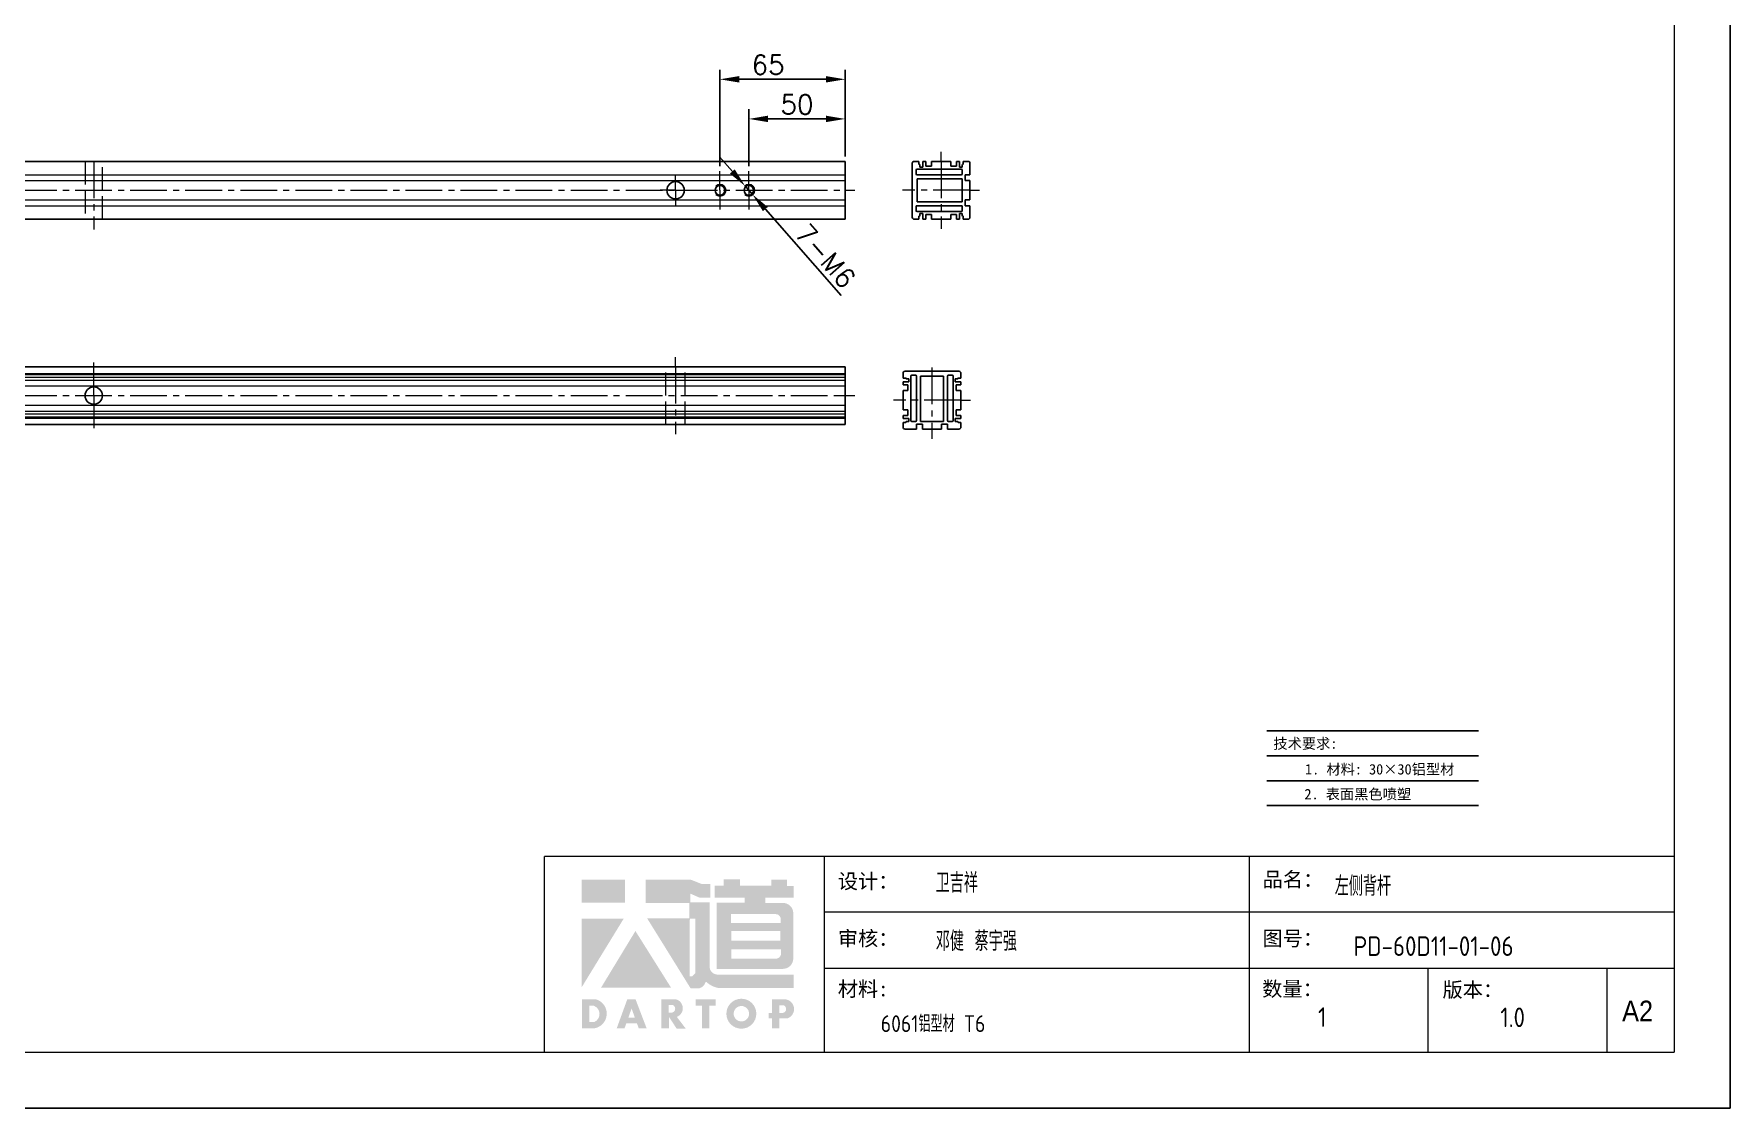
# Model space of a CAD drawing. Header units: millimetres. Extents: x -30327 to 34858, y 4015 to 75103.
# Drawn here: x 4345 to 5225, y 60062 to 60619 of the extents above; entities that cross this region are included whole.
import ezdxf
from ezdxf.enums import TextEntityAlignment as Align

# ---------------------------------------------------------------- set-up
doc = ezdxf.new("R2010")
doc.units = ezdxf.units.MM
doc.linetypes.add('ACAD_ISO02W100', pattern=[15, 12, -3])
doc.linetypes.add('CENTER2', pattern=[28.575, 19.05, -3.175, 3.175, -3.175])
doc.layers.add('A-TITLEBLOCK', color=7, linetype='Continuous', lineweight=18)
doc.layers.add('cen', color=1, linetype='CENTER2', lineweight=9)
for name, color, linetype in [('green', 3, 'ACAD_ISO02W100'), ('print', 30, 'Continuous'), ('red', 1, 'CENTER2'), ('yellow', 2, 'Continuous')]:
    doc.layers.add(name, color=color, linetype=linetype)
doc.styles.add('GB', font='GBENOR.SHX', dxfattribs={"bigfont": 'gbcbig.shx'})
doc.styles.add('HZ', font='')
doc.styles.add('SLDTEXTSTYLE0', font='simfang.ttf', dxfattribs={"bigfont": 'bigfont'})
doc.styles.add('SLDTEXTSTYLE1', font='Gothic.ttf', dxfattribs={"width": 0.913})
doc.styles.get("Standard").update_dxf_attribs({"font": 'txt', "bigfont": 'gbcbig.shx'})
doc.styles.get('HZ').set_extended_font_data('SimSun')
doc.dimstyles.new('1-4', dxfattribs={"dimscale": 4, "dimtxt": 2.5, "dimasz": 2.5, "dimexe": 1.25, "dimexo": 0.625, "dimtad": 1, "dimdsep": 46, "dimtxsty": 'Standard', "dimcen": 2.5, "dimadec": 0, "dimazin": 0, "dimtfac": 1, "dimtmove": 0, "dimatfit": 3, "dimfxl": 0, "dimarcsym": 0})

# ---------------------------------------------------------------- blocks, each defined once
blk = doc.blocks.new('Dartop Logo')
at = {"true_color": 0xc40018}
h = blk.add_hatch(color=12, dxfattribs=at)
h.set_gradient(color1=(196, 0, 24), color2=(196, 0, 24), tint=1)
h.paths.add_polyline_path([(30.39, -3.87), (33.08, -5.04), (35.99, -5.04), (35.99, -1.19), (33.59, -1.19), (30.46, 0.05), (17.94, 0.05), (17.94, -6.46), (30.12, -6.46), (30.12, -6.59), (30.12, -10.75), (18.31, -10.75), (30.46, -30.31), (32.87, -30.31, 0.279375), (34.63, -28.6), (34.63, -28.51), (34.84, -28.51, 0.143145), (38.15, -30.2), (59.27, -30.2), (59.27, -26.49), (38.06, -26.49, -0.414214), (35.75, -24.18), (35.75, -6.26), (30.39, -6.26)])
h.paths.add_polyline_path([(30.25, -10.84), (31.8, -10.84), (31.8, -26.02, -0.088936), (30.9, -26.94), (30.24, -26.94)], flags=16)
h = blk.add_hatch(color=12, dxfattribs=at)
h.set_gradient(color1=(196, 0, 24), color2=(196, 0, 24), tint=1)
h.paths.add_polyline_path([(59.24, -1.73), (57.36, -1.73), (57.36, 0.06), (53.06, 0.06), (53.06, -1.64), (44.29, -1.64), (44.29, 0.15), (39.7, 0.15), (39.7, -1.67), (37.16, -1.67), (37.16, -4.97), (45.54, -4.97), (45.54, -6.42), (37.73, -6.42), (37.73, -24.88), (56.26, -24.88, 0.414214), (59.15, -21.99), (59.15, -9.35, 0.414214), (56.26, -6.46), (51.36, -6.46), (51.36, -5.03), (59.24, -5.03)])
h.paths.add_polyline_path([(54.21, -9.59, -0.414214), (55.66, -11.04), (55.66, -12.1), (41.79, -12.1), (41.79, -9.59)], flags=16)
h.paths.add_polyline_path([(55.57, -14.33), (55.57, -17.01), (41.88, -17.01), (41.88, -14.33)], flags=16)
h.paths.add_polyline_path([(55.75, -19.43), (55.75, -20.57, -0.414214), (54.3, -22.02), (41.88, -22.02), (41.88, -19.43)], flags=16)
h = blk.add_hatch(color=12, dxfattribs=at)
h.set_gradient(color1=(196, 0, 24), color2=(196, 0, 24), tint=1)
h.paths.add_polyline_path([(12.18, 0), (0, 0), (0, -6.37), (12.18, -6.37)])
h = blk.add_hatch(color=12, dxfattribs=at)
h.set_gradient(color1=(196, 0, 24), color2=(196, 0, 24), tint=1)
h.paths.add_polyline_path([(11.79, -10.83), (0.03, -10.83), (0.03, -30.03)])
h = blk.add_hatch(color=12, dxfattribs=at)
h.set_gradient(color1=(196, 0, 24), color2=(196, 0, 24), tint=1)
h.paths.add_polyline_path([(15.05, -14.31), (5.44, -30.15), (25.01, -30.15)])
at = {"true_color": 0x646464}
h = blk.add_hatch(color=251, dxfattribs=at)
h.set_gradient(color1=(100, 100, 100), color2=(100, 100, 100), tint=1)
h.paths.add_polyline_path([(4.15, -33.43), (0.11, -33.43), (0.11, -41.5), (3.51, -41.5, 0.793016)])
h.paths.add_polyline_path([(3.57, -39.73), (2.16, -39.73), (2.16, -35.19), (3.42, -35.19, -0.671361)], flags=16)
h = blk.add_hatch(color=251, dxfattribs=at)
h.set_gradient(color1=(100, 100, 100), color2=(100, 100, 100), tint=1)
h.paths.add_polyline_path([(15.08, -33.36), (12.78, -33.36), (9.82, -41.51), (12, -41.51), (12.51, -40.06), (15.46, -40.06), (15.99, -41.52), (18.19, -41.52)])
h.paths.add_polyline_path([(14.9, -38.51), (13.07, -38.51), (13.97, -35.95)], flags=16)
h = blk.add_hatch(color=251, dxfattribs=at)
h.set_gradient(color1=(100, 100, 100), color2=(100, 100, 100), tint=1)
h.paths.add_polyline_path([(26.27, -33.36), (22.3, -33.36), (22.3, -41.51), (24.4, -41.51), (24.4, -38.28), (26.55, -41.54), (29.09, -41.54), (26.61, -38.3, 0.744055)])
h.paths.add_polyline_path([(24.38, -37.08), (24.38, -34.94), (25.32, -34.94, -0.796809), (25.3, -37.08)], flags=16)
h = blk.add_hatch(color=251, dxfattribs=at)
h.set_gradient(color1=(100, 100, 100), color2=(100, 100, 100), tint=1)
h.paths.add_polyline_path([(37.44, -33.4), (31.88, -33.4), (31.88, -35.16), (33.61, -35.16), (33.61, -41.52), (35.69, -41.52), (35.69, -35.16), (37.44, -35.16)])
h = blk.add_hatch(color=251, dxfattribs=at)
h.set_gradient(color1=(100, 100, 100), color2=(100, 100, 100), tint=1)
h.paths.add_polyline_path([(40.46, -37.41, 1), (48.83, -37.41, 1)])
h.paths.add_polyline_path([(46.8, -37.41, -1), (42.5, -37.41, -1)], flags=16)
h = blk.add_hatch(color=251, dxfattribs=at)
h.set_gradient(color1=(100, 100, 100), color2=(100, 100, 100), tint=1)
h.paths.add_polyline_path([(56.85, -33.38), (56.73, -33.38), (53.19, -33.38), (53.19, -37.19), (52.26, -37.19), (52.26, -38.73), (53.18, -38.73), (53.18, -41.5), (55.24, -41.5), (55.24, -38.72), (57.51, -38.72, 0.812304)])
h.paths.add_polyline_path([(55.21, -37.18), (55.21, -35.05), (56.39, -35.05, -0.778213), (56.27, -37.18)], flags=16)
blk = doc.blocks.new('DT-A2-TITLE')
blk.add_line((594, 0), (594, 420))
at = {"layer": 'A-TITLEBLOCK', "color": 7}
for p, q in [((584, 410), (584, 10)), ((594, 0), (594, 297)), ((382, 10), (382, 45)), ((584, 45), (382, 45)), ((432, 45), (432, 10)), ((508, 45), (508, 10)), ((584, 35), (432, 35)), ((432, 25), (584.08, 25)), ((540, 10), (540, 25)), ((572, 10), (572, 25)), ((10, 10), (584, 10)), ((0, 0), (594, 0))]:
    blk.add_line(p, q, dxfattribs=at)
at = {"layer": 'A-TITLEBLOCK', "xscale": 0.6400000000000001, "yscale": 0.6400000000000001, "zscale": 0.6400000000000001}
blk.add_blockref('Dartop Logo', (388.65, 40.81), dxfattribs=at)
at = {"style": 'GB'}
for tag, p, height in [('#设计', (451.96, 38.52), 3.5), ('#品名', (523.32, 37.95), 3.5), ('#审核', (451.99, 28.1), 3.5), ('#图号', (526.67, 27.2), 3.5), ('#数量', (520.33, 14.51), 3.5), ('#版本', (552.92, 14.47), 3.5), ('#材料说明', (442.15, 13.59), 3)]:
    blk.add_attdef(tag, p, '', height=height, dxfattribs=at)
at = {"layer": 'A-TITLEBLOCK', "color": 7, "attachment_point": 1}
for s, insert, char_height, style in [('品名：', (510.43, 42.19), 2.646, 'SLDTEXTSTYLE0'), ('设计：', (434.47, 41.87), 2.646, 'SLDTEXTSTYLE0'), ('审核：', (434.47, 31.64), 2.646, 'SLDTEXTSTYLE0'), ('图号：', (510.4, 31.66), 2.646, 'SLDTEXTSTYLE0'), ('材料:', (434.47, 22.62), 2.646, 'SLDTEXTSTYLE0'), ('数量：', (510.35, 22.64), 2.646, 'SLDTEXTSTYLE0'), ('版本：', (542.59, 22.48), 2.646, 'SLDTEXTSTYLE0'), ('A2', (574.7, 19.21), 3.704, 'SLDTEXTSTYLE1')]:
    blk.add_mtext(s, dxfattribs=dict(at, insert=insert, char_height=char_height, style=style))
blk = doc.blocks.new('*D1227')
at = {"layer": 'Defpoints', "color": 0, "transparency": 16777216}
for p in [(4714.21, 60540.59), (4718.16, 60536.08)]:
    blk.add_point(p, dxfattribs=at)
at = {"layer": 'yellow', "color": 0, "lineweight": -2, "transparency": 16777216}
for p, q in [((4707.62, 60548.11), (4701.03, 60555.64)), ((4714.21, 60540.59), (4718.16, 60536.08)), ((4764.09, 60483.66), (4724.75, 60528.56))]:
    blk.add_line(p, q, dxfattribs=at)
at = {"layer": 'yellow', "color": 0, "transparency": 16777216}
for points in [[(4708.87, 60549.21), (4706.36, 60547.02), (4714.21, 60540.59)], [(4726, 60529.66), (4723.5, 60527.46), (4718.16, 60536.08)]]:
    blk.add_solid(points, dxfattribs=at)
at = {"layer": 'yellow', "color": 0, "lineweight": 9, "transparency": 16777216, "insert": (4756, 60504.27), "char_height": 10, "attachment_point": 5, "rotation": 311.22268}
blk.add_mtext('7-M6', dxfattribs=at)
blk = doc.blocks.new('*D1234')
at = {"layer": 'Defpoints', "color": 0, "transparency": 16777216}
for p in [(4716.18, 60575.39), (4766.18, 60553.34), (4716.18, 60548.34)]:
    blk.add_point(p, dxfattribs=at)
at = {"layer": 'yellow', "color": 0, "lineweight": -2, "transparency": 16777216}
for p, q in [((4716.18, 60550.84), (4716.18, 60580.39)), ((4766.18, 60555.84), (4766.18, 60580.39)), ((4756.18, 60575.39), (4726.18, 60575.39))]:
    blk.add_line(p, q, dxfattribs=at)
at = {"layer": 'yellow', "color": 0, "transparency": 16777216}
for points in [[(4726.18, 60577.06), (4726.18, 60573.72), (4716.18, 60575.39)], [(4756.18, 60577.06), (4756.18, 60573.72), (4766.18, 60575.39)]]:
    blk.add_solid(points, dxfattribs=at)
at = {"layer": 'yellow', "color": 0, "lineweight": 9, "transparency": 16777216, "insert": (4741.18, 60582.89), "char_height": 10, "attachment_point": 5}
blk.add_mtext('50', dxfattribs=at)
blk = doc.blocks.new('*D1246')
at = {"layer": 'Defpoints', "color": 0, "transparency": 16777216}
for p in [(4701.18, 60595.93), (4766.18, 60555.84), (4701.18, 60548.34)]:
    blk.add_point(p, dxfattribs=at)
at = {"layer": 'yellow', "color": 0, "lineweight": -2, "transparency": 16777216}
for p, q in [((4701.18, 60550.84), (4701.18, 60600.93)), ((4766.18, 60558.34), (4766.18, 60600.93)), ((4756.18, 60595.93), (4711.18, 60595.93))]:
    blk.add_line(p, q, dxfattribs=at)
at = {"layer": 'yellow', "color": 0, "transparency": 16777216}
for points in [[(4711.18, 60597.6), (4711.18, 60594.27), (4701.18, 60595.93)], [(4756.18, 60597.6), (4756.18, 60594.27), (4766.18, 60595.93)]]:
    blk.add_solid(points, dxfattribs=at)
at = {"layer": 'yellow', "color": 0, "lineweight": 9, "transparency": 16777216, "insert": (4726.18, 60603.43), "char_height": 10, "attachment_point": 5}
blk.add_mtext('65', dxfattribs=at)

msp = doc.modelspace()

# ---------------------------------------------------------------- linework, layer by layer
for p, q in [((3852.1828, 60553.3358), (4766.1828, 60553.3358)), ((4766.1828, 60553.3358), (4766.1828, 60523.3358)), ((4804.4723, 60553.3358), (4804.4723, 60551.8358)), ((4807.9723, 60553.3358), (4806.4723, 60553.3358)), ((4806.4723, 60553.3358), (4806.4723, 60550.3358)), ((4807.9723, 60553.3358), (4807.9723, 60550.8358)), ((4815.9723, 60553.3358), (4810.9723, 60553.3358)), ((4810.9723, 60553.3358), (4810.9723, 60550.8358)), ((4815.9723, 60553.3358), (4820.9723, 60553.3358)), ((4820.9723, 60553.3358), (4820.9723, 60550.8358)), ((4823.9723, 60553.3358), (4825.4723, 60553.3358)), ((4823.9723, 60553.3358), (4823.9723, 60550.8358)), ((4825.4723, 60553.3358), (4825.4723, 60550.3358)), ((4827.4723, 60553.3358), (4827.4723, 60551.8358)), ((4803.4723, 60538.3358), (4803.4723, 60544.3358)), ((4804.9723, 60550.8358), (4804.9723, 60550.3358)), ((4806.4723, 60550.3358), (4804.9723, 60550.3358)), ((4806.4723, 60549.3358), (4805.4723, 60549.3358)), ((4810.9723, 60550.8358), (4807.9723, 60550.8358)), ((4820.9723, 60550.8358), (4823.9723, 60550.8358)), ((4825.4723, 60550.3358), (4826.9723, 60550.3358)), ((4825.4723, 60549.3358), (4826.4723, 60549.3358)), ((4826.9723, 60550.8358), (4826.9723, 60550.3358)), ((4826.9723, 60544.3358), (4826.9723, 60543.3358)), ((4828.4723, 60546.3358), (4828.4723, 60543.3358)), ((4803.4723, 60538.3358), (4803.4723, 60532.3358)), ((4826.9723, 60543.3358), (4826.9723, 60538.3358)), ((4826.9723, 60533.3358), (4826.9723, 60538.3358)), ((4830.9723, 60543.3358), (4830.9723, 60538.3358)), ((4830.9723, 60533.3358), (4830.9723, 60538.3358)), ((4806.4723, 60527.3358), (4805.4723, 60527.3358)), ((4825.4723, 60527.3358), (4826.4723, 60527.3358)), ((4826.9723, 60532.3358), (4826.9723, 60533.3358)), ((4828.4723, 60530.3358), (4828.4723, 60533.3358)), ((3852.1828, 60523.3358), (4766.1828, 60523.3358)), ((4804.4723, 60523.3358), (4804.4723, 60524.8358)), ((4804.9723, 60525.8358), (4804.9723, 60526.3358)), ((4806.4723, 60526.3358), (4804.9723, 60526.3358)), ((4806.4723, 60523.3358), (4806.4723, 60526.3358)), ((4807.9723, 60523.3358), (4806.4723, 60523.3358)), ((4810.9723, 60525.8358), (4807.9723, 60525.8358)), ((4807.9723, 60523.3358), (4807.9723, 60525.8358)), ((4810.9723, 60523.3358), (4810.9723, 60525.8358)), ((4815.9723, 60523.3358), (4810.9723, 60523.3358)), ((4815.9723, 60523.3358), (4820.9723, 60523.3358)), ((4820.9723, 60523.3358), (4820.9723, 60525.8358)), ((4820.9723, 60525.8358), (4823.9723, 60525.8358)), ((4823.9723, 60523.3358), (4823.9723, 60525.8358)), ((4823.9723, 60523.3358), (4825.4723, 60523.3358)), ((4825.4723, 60526.3358), (4826.9723, 60526.3358)), ((4825.4723, 60523.3358), (4825.4723, 60526.3358)), ((4826.9723, 60525.8358), (4826.9723, 60526.3358)), ((4827.4723, 60523.3358), (4827.4723, 60524.8358)), ((3852.1828, 60446.79), (4766.1828, 60446.79)), ((4766.1828, 60416.79), (4766.1828, 60446.79)), ((4796.2519, 60440.9131), (4797.7519, 60440.9131)), ((4796.2519, 60438.9131), (4799.2519, 60438.9131)), ((4796.2519, 60437.4131), (4796.2519, 60438.9131)), ((4798.7519, 60440.4131), (4799.2519, 60440.4131)), ((4799.2519, 60438.9131), (4799.2519, 60440.4131)), ((4800.2519, 60438.9131), (4800.2519, 60439.9131)), ((4811.2519, 60441.9131), (4805.2519, 60441.9131)), ((4811.2519, 60441.9131), (4817.2519, 60441.9131)), ((4822.2519, 60438.9131), (4822.2519, 60439.9131)), ((4823.2519, 60438.9131), (4823.2519, 60440.4131)), ((4823.7519, 60440.4131), (4823.2519, 60440.4131)), ((4826.2519, 60438.9131), (4823.2519, 60438.9131)), ((4826.2519, 60440.9131), (4824.7519, 60440.9131)), ((4826.2519, 60437.4131), (4826.2519, 60438.9131)), ((4796.2519, 60437.4131), (4798.7519, 60437.4131)), ((4796.2519, 60429.4131), (4796.2519, 60434.4131)), ((4796.2519, 60434.4131), (4798.7519, 60434.4131)), ((4798.7519, 60434.4131), (4798.7519, 60437.4131)), ((4823.7519, 60434.4131), (4823.7519, 60437.4131)), ((4826.2519, 60437.4131), (4823.7519, 60437.4131)), ((4826.2519, 60434.4131), (4823.7519, 60434.4131)), ((4826.2519, 60429.4131), (4826.2519, 60434.4131)), ((4796.2519, 60429.4131), (4796.2519, 60424.4131)), ((4796.2519, 60424.4131), (4798.7519, 60424.4131)), ((4796.2519, 60421.4131), (4798.7519, 60421.4131)), ((4796.2519, 60421.4131), (4796.2519, 60419.9131)), ((4798.7519, 60424.4131), (4798.7519, 60421.4131)), ((4823.7519, 60424.4131), (4823.7519, 60421.4131)), ((4826.2519, 60424.4131), (4823.7519, 60424.4131)), ((4826.2519, 60421.4131), (4823.7519, 60421.4131)), ((4826.2519, 60429.4131), (4826.2519, 60424.4131)), ((4826.2519, 60421.4131), (4826.2519, 60419.9131)), ((3852.1828, 60416.79), (4766.1828, 60416.79)), ((4796.2519, 60419.9131), (4799.2519, 60419.9131)), ((4796.2519, 60417.9131), (4797.7519, 60417.9131)), ((4798.7519, 60418.4131), (4799.2519, 60418.4131)), ((4799.2519, 60419.9131), (4799.2519, 60418.4131)), ((4800.2519, 60419.9131), (4800.2519, 60418.9131)), ((4803.2519, 60416.9131), (4806.2519, 60416.9131)), ((4805.2519, 60418.4131), (4806.2519, 60418.4131)), ((4806.2519, 60418.4131), (4811.2519, 60418.4131)), ((4806.2519, 60414.4131), (4811.2519, 60414.4131)), ((4816.2519, 60418.4131), (4811.2519, 60418.4131)), ((4816.2519, 60414.4131), (4811.2519, 60414.4131)), ((4817.2519, 60418.4131), (4816.2519, 60418.4131)), ((4819.2519, 60416.9131), (4816.2519, 60416.9131)), ((4822.2519, 60419.9131), (4822.2519, 60418.9131)), ((4826.2519, 60419.9131), (4823.2519, 60419.9131)), ((4823.2519, 60419.9131), (4823.2519, 60418.4131)), ((4823.7519, 60418.4131), (4823.2519, 60418.4131)), ((4826.2519, 60417.9131), (4824.7519, 60417.9131))]:
    msp.add_line(p, q)
at = {"lineweight": 9}
for p, q in [((3852.1828, 60546.3358), (4766.1828, 60546.3358)), ((3852.1828, 60543.3358), (4766.1828, 60543.3358)), ((3852.1828, 60533.3358), (4766.1828, 60533.3358)), ((3852.1828, 60530.3358), (4766.1828, 60530.3358)), ((3852.1828, 60443.29), (4766.1828, 60443.29)), ((3852.1828, 60442.79), (4766.1828, 60442.79)), ((3852.1828, 60441.29), (4766.1828, 60441.29)), ((3852.1828, 60439.79), (4766.1828, 60439.79)), ((3852.1828, 60436.79), (4766.1828, 60436.79)), ((3852.1828, 60426.79), (4766.1828, 60426.79)), ((3852.1828, 60423.79), (4766.1828, 60423.79)), ((3852.1828, 60422.29), (4766.1828, 60422.29)), ((3852.1828, 60420.79), (4766.1828, 60420.79)), ((3852.1828, 60420.1482), (4766.1828, 60420.1482))]:
    msp.add_line(p, q, dxfattribs=at)
for points in [[(4804.4723, 60553.3358), (4801.9723, 60553.3358, 0.41421356), (4800.9723, 60552.3358), (4800.9723, 60538.3358)], [(4827.4723, 60553.3358), (4829.9723, 60553.3358, -0.41421356), (4830.9723, 60552.3358), (4830.9723, 60546.3358)], [(4804.4723, 60551.8358), (4804.4723, 60551.8358, -0.41421356), (4804.9723, 60551.3358), (4804.9723, 60550.8358)], [(4827.4723, 60551.8358), (4827.4723, 60551.8358, 0.41421356), (4826.9723, 60551.3358), (4826.9723, 60550.8358)], [(4804.4723, 60523.3358), (4801.9723, 60523.3358, -0.41421356), (4800.9723, 60524.3358), (4800.9723, 60538.3358)], [(4827.4723, 60523.3358), (4829.9723, 60523.3358, 0.41421356), (4830.9723, 60524.3358), (4830.9723, 60530.3358)], [(4804.4723, 60524.8358), (4804.4723, 60524.8358, 0.41421356), (4804.9723, 60525.3358), (4804.9723, 60525.8358)], [(4827.4723, 60524.8358), (4827.4723, 60524.8358, -0.41421356), (4826.9723, 60525.3358), (4826.9723, 60525.8358)], [(4796.2519, 60440.9131), (4796.2519, 60443.4131, -0.41421356), (4797.2519, 60444.4131), (4811.2519, 60444.4131)], [(4797.7519, 60440.9131), (4797.7519, 60440.9131, 0.41421356), (4798.2519, 60440.4131), (4798.7519, 60440.4131)], [(4826.2519, 60440.9131), (4826.2519, 60443.4131, 0.41421356), (4825.2519, 60444.4131), (4811.2519, 60444.4131)], [(4824.7519, 60440.9131), (4824.7519, 60440.9131, -0.41421356), (4824.2519, 60440.4131), (4823.7519, 60440.4131)], [(4796.2519, 60417.9131), (4796.2519, 60415.4131, 0.41421356), (4797.2519, 60414.4131), (4803.2519, 60414.4131)], [(4797.7519, 60417.9131), (4797.7519, 60417.9131, -0.41421356), (4798.2519, 60418.4131), (4798.7519, 60418.4131)], [(4826.2519, 60417.9131), (4826.2519, 60415.4131, -0.41421356), (4825.2519, 60414.4131), (4819.2519, 60414.4131)], [(4824.7519, 60417.9131), (4824.7519, 60417.9131, 0.41421356), (4824.2519, 60418.4131), (4823.7519, 60418.4131)]]:
    msp.add_lwpolyline(points, format="xyb")
for points in [[(4803.4723, 60549.3358), (4826.4723, 60549.3358, -0.41421356), (4826.9723, 60548.8358), (4826.9723, 60546.8358, -0.41421356), (4826.4723, 60546.3358), (4803.4723, 60546.3358, -0.41421356), (4802.9723, 60546.8358), (4802.9723, 60548.8358, -0.41421356)], [(4803.4723, 60527.3358), (4826.4723, 60527.3358, 0.41421356), (4826.9723, 60527.8358), (4826.9723, 60529.8358, 0.41421356), (4826.4723, 60530.3358), (4803.4723, 60530.3358, 0.41421356), (4802.9723, 60529.8358), (4802.9723, 60527.8358, 0.41421356)], [(4800.2519, 60441.9131), (4800.2519, 60418.9131, 0.41421356), (4800.7519, 60418.4131), (4802.7519, 60418.4131, 0.41421356), (4803.2519, 60418.9131), (4803.2519, 60441.9131, 0.41421356), (4802.7519, 60442.4131), (4800.7519, 60442.4131, 0.41421356)], [(4822.2519, 60441.9131), (4822.2519, 60418.9131, -0.41421356), (4821.7519, 60418.4131), (4819.7519, 60418.4131, -0.41421356), (4819.2519, 60418.9131), (4819.2519, 60441.9131, -0.41421356), (4819.7519, 60442.4131), (4821.7519, 60442.4131, -0.41421356)]]:
    msp.add_lwpolyline(points, format="xyb", close=True)
for points in [[(4826.9723, 60544.3358), (4803.4723, 60544.3358)], [(4830.9723, 60546.3358), (4828.4723, 60546.3358)], [(4830.9723, 60543.3358), (4828.4723, 60543.3358)], [(4826.9723, 60532.3358), (4803.4723, 60532.3358)], [(4830.9723, 60533.3358), (4828.4723, 60533.3358)], [(4830.9723, 60530.3358), (4828.4723, 60530.3358)], [(4805.2519, 60418.4131), (4805.2519, 60441.9131)], [(4817.2519, 60418.4131), (4817.2519, 60441.9131)], [(4803.2519, 60414.4131), (4803.2519, 60416.9131)], [(4806.2519, 60414.4131), (4806.2519, 60416.9131)], [(4816.2519, 60414.4131), (4816.2519, 60416.9131)], [(4819.2519, 60414.4131), (4819.2519, 60416.9131)]]:
    msp.add_lwpolyline(points)
for centre, radius in [((4678.1828, 60538.3358), 4.5), ((4701.1828, 60538.3358), 2.5), ((4716.1828, 60538.3358), 2.5), ((4376.1828, 60431.79), 4.5)]:
    msp.add_circle(centre, radius)
for centre in [(4701.1828, 60538.3358), (4716.1828, 60538.3358)]:
    msp.add_arc(centre, 3, 225, 135)
at = {"layer": 'cen', "lineweight": 9}
for p, q in [((4376.1828, 60553.3358), (4376.1828, 60518.0159)), ((4815.9723, 60553.3358), (4815.9723, 60558.3358)), ((4678.1828, 60538.3358), (4678.1828, 60546.3358)), ((4678.1828, 60538.3358), (4670.1828, 60538.3358)), ((4678.1828, 60538.3358), (4678.1828, 60530.3358)), ((4678.1828, 60538.3358), (4686.1828, 60538.3358)), ((4800.9723, 60538.3358), (4795.9723, 60538.3358)), ((4830.9723, 60538.3358), (4835.9723, 60538.3358)), ((4815.9723, 60523.3358), (4815.9723, 60518.3358)), ((4376.1828, 60431.79), (4376.1828, 60449.0284)), ((4678.1828, 60446.79), (4678.1828, 60451.79)), ((4678.1828, 60446.79), (4678.1828, 60416.79)), ((4376.1828, 60431.79), (4376.1828, 60414.9591)), ((4796.2519, 60429.4131), (4791.2519, 60429.4131)), ((4826.2519, 60429.4131), (4831.2519, 60429.4131)), ((4678.1828, 60416.79), (4678.1828, 60411.79))]:
    msp.add_line(p, q, dxfattribs=at)
at = {"layer": 'Defpoints'}
for p, q in [((4985.1161, 60257.728), (5094.9812, 60257.728)), ((4985.1161, 60244.8288), (5094.9812, 60244.8288)), ((4985.1161, 60244.8288), (5094.9812, 60244.8288)), ((4985.1161, 60231.9295), (5094.9812, 60231.9295)), ((4985.1161, 60219.0303), (5094.9812, 60219.0303))]:
    msp.add_line(p, q, dxfattribs=at)
at = {"layer": 'green', "lineweight": 9}
for p, q in [((4371.6828, 60553.3358), (4371.6828, 60523.3358)), ((4380.6828, 60523.3358), (4380.6828, 60553.3358)), ((4673.1828, 60416.79), (4673.1828, 60446.79)), ((4683.1828, 60416.79), (4683.1828, 60446.79))]:
    msp.add_line(p, q, dxfattribs=at)
at = {"layer": 'print'}
msp.add_lwpolyline([(3501.089, 60062.0396), (5225.4948, 60062.0396), (5225.4948, 61281.3164), (3501.089, 61281.3164)], close=True, dxfattribs=at)
at = {"layer": 'red', "lineweight": 9}
for p, q in [((4815.9723, 60553.3358), (4815.9723, 60522.0092)), ((4701.1828, 60538.3358), (4701.1828, 60548.3358)), ((4716.1828, 60538.3358), (4716.1828, 60548.3358)), ((3852.1828, 60538.3358), (4766.1828, 60538.3358)), ((4701.1828, 60538.3358), (4701.1828, 60528.3358)), ((4716.1828, 60538.3358), (4716.1828, 60528.3358)), ((4766.1828, 60538.3358), (4771.1828, 60538.3358)), ((4766.1828, 60538.3358), (4771.1828, 60538.3358)), ((4830.9723, 60538.3358), (4799.6458, 60538.3358)), ((4811.2519, 60446.3103), (4811.2519, 60409.3621)), ((3852.1828, 60431.79), (4766.1828, 60431.79)), ((4762.794, 60431.79), (4766.1293, 60431.79)), ((4766.1828, 60431.79), (4771.1828, 60431.79)), ((4826.2519, 60429.4131), (4794.9253, 60429.4131))]:
    msp.add_line(p, q, dxfattribs=at)

# ---------------------------------------------------------------- block references
at = {"xscale": 2.90304, "yscale": 2.90304, "zscale": 2.90304}
msp.add_blockref('DT-A2-TITLE', (3501.089, 60062.0396), dxfattribs=at).add_auto_attribs({'#设计': '卫吉祥', '#审核': '邓健 蔡宇强', '#材料说明': '6061铝型材 T6', '#品名': '左侧背杆', '#图号': 'PD-60D11-01-06', '#数量': '1', '#版本': '1.0'})

# ---------------------------------------------------------------- texts
at = {"style": 'HZ'}
for s, height, p in [('技术要求:', 5.41769, (5005.0685, 60251.2179)), ('     1. 材料: 30×30铝型材  ', 5.417685, (5038.1122, 60237.8731)), ('    2. 表面黑色喷塑          ', 5.417685, (5043.318, 60224.9738))]:
    msp.add_text(s, height=height, dxfattribs=at).set_placement(p, align=Align.MIDDLE_CENTER)

# ---------------------------------------------------------------- dimensions: what is measured, and where the dimension line sits
at = {"layer": 'yellow', "lineweight": 9}
for base, p1, p2, picture, middle in [((4701.1828, 60595.934), (4766.1828, 60555.8358), (4701.1828, 60548.3358), '*D1246', (4726.1828, 60595.934)), ((4716.1828, 60575.3891), (4766.1828, 60553.3358), (4716.1828, 60548.3358), '*D1234', (4741.1828, 60575.3891))]:
    dim = msp.add_linear_dim(base=base, p1=p1, p2=p2, angle=180, dimstyle='1-4', dxfattribs=at)
    dim.commit()
    dim.dimension.update_dxf_attribs({"geometry": picture, "text_midpoint": middle, "dimtype": 160})
dim = msp.add_diameter_dim_2p(p1=(4714.2059, 60540.5923), p2=(4718.1598, 60536.0793), text='7-M6', dimstyle='1-4', dxfattribs=at)
dim.commit()
dim.dimension.update_dxf_attribs({"geometry": '*D1227', "text_midpoint": (4750.3568, 60499.3303), "dimtype": 163})

doc.saveas('drawing.dxf')
